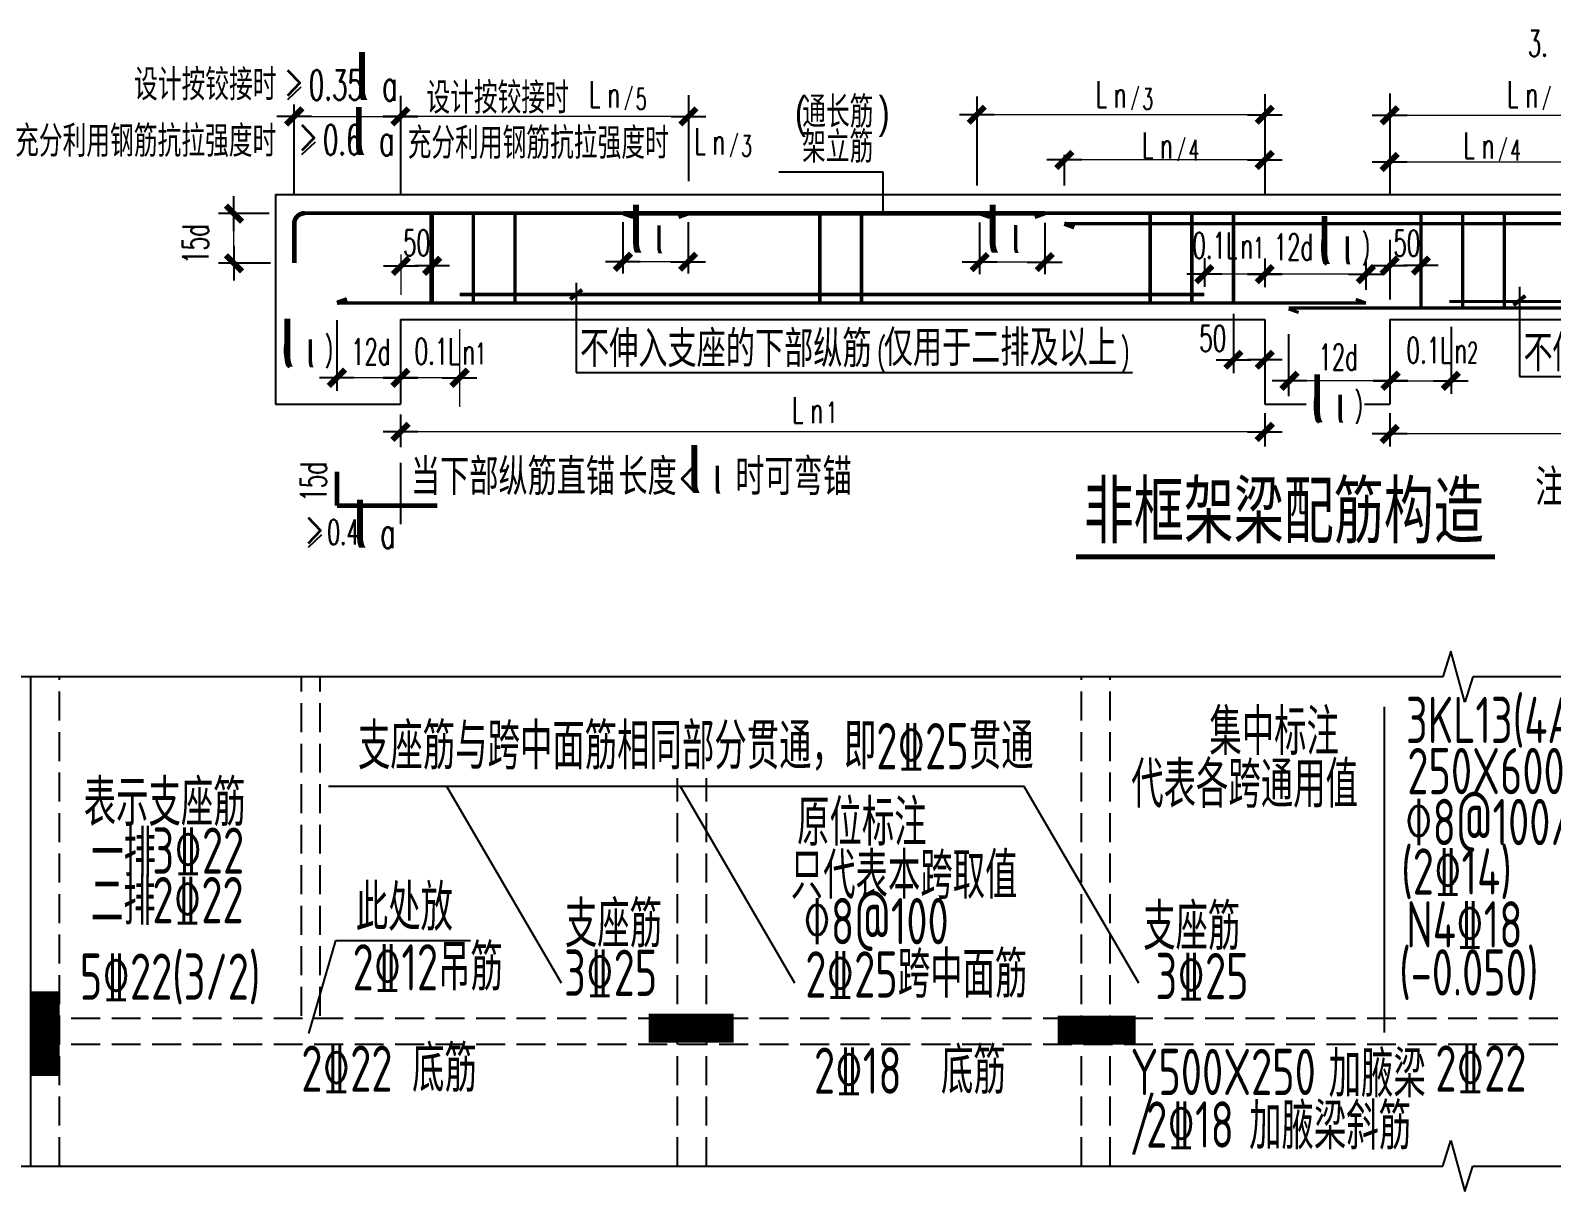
# Model space of a CAD drawing. Extents: x 250899 to 650964, y 268083 to 317384.
# Drawn here: x 402385 to 415533, y 296621 to 306654 of the extents above; entities that cross this region are included whole.
import ezdxf

# ---------------------------------------------------------------- set-up
doc = ezdxf.new("R2010")
doc.units = 0
doc.header["$LTSCALE"] = 1000
doc.header["$MEASUREMENT"] = 0
doc.linetypes.add('DASH', pattern=[0.35, 0.25, -0.1])
for name, color, linetype in [('BAR-TEXT', 7, 'Continuous'), ('OTHER', 7, 'Continuous'), ('PUB_DIM', 3, 'Continuous'), ('TEXT', 7, 'Continuous'), ('文字', 7, 'Continuous'), ('标注', 3, 'Continuous'), ('轮廓', 2, 'Continuous'), ('钢筋1', 1, 'Continuous')]:
    doc.layers.add(name, color=color, linetype=linetype)
doc.layers.add('Z-详图标注', color=3, linetype='Continuous', lineweight=18)
doc.styles.add('_HZTXT', font='gs_txt.shx', dxfattribs={"width": 0.8, "bigfont": 'gs_hztxt.shx'})
doc.styles.add('_SIMPLEX', font='SIMPLEX.shx', dxfattribs={"width": 0.711111})
doc.styles.add('_THZTXT', font='txt.shx', dxfattribs={"width": 0.8, "height": 400, "bigfont": 'hztxt.shx'})
doc.styles.add('_TXT', font='TXT', dxfattribs={"width": 1.028571})
doc.styles.add('DIM_FONT', font='SIMPLEX.shx', dxfattribs={"width": 0.8})
doc.styles.add('HZTXT', font='txt.shx', dxfattribs={"bigfont": 'hztxt.shx'})
doc.styles.add('TSSD_Rein', font='tssdeng.shx', dxfattribs={"width": 0.7, "bigfont": 'hztxt.shx'})
doc.dimstyles.new('AXIS', dxfattribs={"dimtxt": 300, "dimasz": 1, "dimexe": 250, "dimexo": 300, "dimgap": 150, "dimtad": 1, "dimdec": 0, "dimzin": 0, "dimdsep": 46, "dimtxsty": 'DIM_FONT', "dimblk": '_DIMX', "dimcen": 0.9, "dimse1": 1, "dimse2": 1, "dimclrt": 7, "dimadec": 0, "dimazin": 0, "dimtfac": 1, "dimtdec": 0, "dimtix": 1, "dimtmove": 2, "dimatfit": 3, "dimldrblk": '_DIMX', "dimfxl": 1, "dimtolj": 1, "dimtzin": 0, "dimarcsym": 0})
doc.dimstyles.new('DIMB', dxfattribs={"dimtxt": 300, "dimasz": 1, "dimexe": 250, "dimexo": 300, "dimgap": 150, "dimtad": 1, "dimdec": 0, "dimzin": 0, "dimdsep": 46, "dimtxsty": 'DIM_FONT', "dimblk": '_DIMX', "dimcen": 0, "dimse2": 1, "dimclrt": 7, "dimadec": 0, "dimazin": 0, "dimtfac": 1, "dimtdec": 0, "dimtix": 1, "dimtmove": 2, "dimatfit": 3, "dimldrblk": '_DIMX', "dimfxl": 1, "dimtolj": 1, "dimtzin": 0, "dimarcsym": 0})
doc.dimstyles.new('DIMN', dxfattribs={"dimtxt": 300, "dimasz": 1, "dimexe": 250, "dimexo": 300, "dimgap": 150, "dimtad": 1, "dimdec": 0, "dimzin": 0, "dimdsep": 46, "dimtxsty": 'DIM_FONT', "dimblk": '_DIMX', "dimcen": 0.9, "dimclrt": 7, "dimadec": 0, "dimazin": 0, "dimtfac": 1, "dimtdec": 0, "dimtix": 1, "dimtmove": 2, "dimatfit": 3, "dimldrblk": '_DIMX', "dimfxl": 1, "dimtolj": 1, "dimtzin": 0, "dimarcsym": 0})

# ---------------------------------------------------------------- blocks, each defined once
blk = doc.blocks.new('_DIMX')
blk.add_line((-150, 0), (150, 0))
at = {"const_width": 50}
blk.add_lwpolyline([(-70, -70), (70, 70)], dxfattribs=at)
blk = doc.blocks.new('*D14')
at = {"layer": 'Defpoints', "color": 0, "transparency": 16777216}
for p in [(12391, 2922), (11869, 2022), (12391, 2022)]:
    blk.add_point(p, dxfattribs=at)
at = {"layer": '标注', "color": 0, "lineweight": -2, "transparency": 16777216}
blk.add_line((11870, 2922), (12390, 2922), dxfattribs=at)
at = {"layer": '标注', "color": 0, "lineweight": -2, "transparency": 16777216, "rotation": 180}
blk.add_blockref('_DIMX', (11869, 2922), dxfattribs=at)
at = {"layer": '标注', "color": 0, "lineweight": -2, "transparency": 16777216}
blk.add_blockref('_DIMX', (12391, 2922), dxfattribs=at)
blk = doc.blocks.new('*D15')
at = {"layer": 'Defpoints', "color": 0, "transparency": 16777216}
for p in [(10260, 3843), (10260, 2943), (10782, 2943)]:
    blk.add_point(p, dxfattribs=at)
at = {"layer": '标注', "color": 0, "lineweight": -2, "transparency": 16777216}
blk.add_line((10781, 3843), (10261, 3843), dxfattribs=at)
at = {"layer": '标注', "color": 0, "lineweight": -2, "transparency": 16777216, "rotation": 180}
blk.add_blockref('_DIMX', (10260, 3843), dxfattribs=at)
at = {"layer": '标注', "color": 0, "lineweight": -2, "transparency": 16777216}
blk.add_blockref('_DIMX', (10782, 3843), dxfattribs=at)
blk = doc.blocks.new('*D16')
at = {"layer": 'Defpoints', "color": 0, "transparency": 16777216}
for p in [(3312, 3667), (3823, 3667), (3312, 2948)]:
    blk.add_point(p, dxfattribs=at)
at = {"layer": 'PUB_DIM', "color": 0, "lineweight": -2, "transparency": 16777216}
for p, q in [((3823, 3367), (3823, 2698)), ((3822, 2948), (3313, 2948))]:
    blk.add_line(p, q, dxfattribs=at)
at = {"layer": 'PUB_DIM', "color": 0, "lineweight": -2, "transparency": 16777216, "rotation": 180}
blk.add_blockref('_DIMX', (3312, 2948), dxfattribs=at)
at = {"layer": 'PUB_DIM', "color": 0, "lineweight": -2, "transparency": 16777216}
blk.add_blockref('_DIMX', (3823, 2948), dxfattribs=at)
blk = doc.blocks.new('*D39')
at = {"layer": 'Defpoints', "color": 0, "transparency": 16777216}
for p in [(10782, 3843), (10782, 2943), (11656, 2943)]:
    blk.add_point(p, dxfattribs=at)
at = {"layer": '标注', "color": 0, "lineweight": -2, "transparency": 16777216}
blk.add_line((11655, 3843), (10783, 3843), dxfattribs=at)
at = {"layer": '标注', "color": 0, "lineweight": -2, "transparency": 16777216, "rotation": 180}
blk.add_blockref('_DIMX', (10782, 3843), dxfattribs=at)
at = {"layer": '标注', "color": 0, "lineweight": -2, "transparency": 16777216}
blk.add_blockref('_DIMX', (11656, 3843), dxfattribs=at)
blk = doc.blocks.new('*D40')
at = {"layer": 'Defpoints', "color": 0, "transparency": 16777216}
for p in [(10996, 2922), (10996, 2022), (11870, 2022)]:
    blk.add_point(p, dxfattribs=at)
at = {"layer": '标注', "color": 0, "lineweight": -2, "transparency": 16777216}
blk.add_line((11869, 2922), (10997, 2922), dxfattribs=at)
at = {"layer": '标注', "color": 0, "lineweight": -2, "transparency": 16777216, "rotation": 180}
blk.add_blockref('_DIMX', (10996, 2922), dxfattribs=at)
at = {"layer": '标注', "color": 0, "lineweight": -2, "transparency": 16777216}
blk.add_blockref('_DIMX', (11870, 2922), dxfattribs=at)
blk = doc.blocks.new('*D42')
at = {"layer": 'Defpoints', "color": 0, "transparency": 16777216}
for p in [(9050, 4830), (9050, 3930), (10782, 3930)]:
    blk.add_point(p, dxfattribs=at)
at = {"layer": '标注', "color": 0, "lineweight": -2, "transparency": 16777216}
blk.add_line((10781, 4830), (9051, 4830), dxfattribs=at)
at = {"layer": '标注', "color": 0, "lineweight": -2, "transparency": 16777216, "rotation": 180}
blk.add_blockref('_DIMX', (9050, 4830), dxfattribs=at)
at = {"layer": '标注', "color": 0, "lineweight": -2, "transparency": 16777216}
blk.add_blockref('_DIMX', (10782, 4830), dxfattribs=at)
blk = doc.blocks.new('*D43')
at = {"layer": 'Defpoints', "color": 0, "transparency": 16777216}
for p in [(10512, 3104), (10512, 2204), (10782, 2204)]:
    blk.add_point(p, dxfattribs=at)
at = {"layer": '标注', "color": 0, "lineweight": -2, "transparency": 16777216}
for p, q in [((10511, 3104), (10510, 3104)), ((10782, 3104), (10512, 3104)), ((10783, 3104), (10784, 3104))]:
    blk.add_line(p, q, dxfattribs=at)
blk.add_blockref('_DIMX', (10512, 3104), dxfattribs=at)
at = {"layer": '标注', "color": 0, "lineweight": -2, "transparency": 16777216, "rotation": 180}
blk.add_blockref('_DIMX', (10782, 3104), dxfattribs=at)
blk = doc.blocks.new('*D44')
at = {"layer": 'Defpoints', "color": 0, "transparency": 16777216}
for p in [(8318, 3976), (8318, 3947), (8880, 3976)]:
    blk.add_point(p, dxfattribs=at)
at = {"layer": '标注', "color": 0, "lineweight": -2, "transparency": 16777216}
blk.add_line((8879, 3947), (8319, 3947), dxfattribs=at)
at = {"layer": '标注', "color": 0, "lineweight": -2, "transparency": 16777216, "rotation": 180}
blk.add_blockref('_DIMX', (8318, 3947), dxfattribs=at)
at = {"layer": '标注', "color": 0, "lineweight": -2, "transparency": 16777216}
blk.add_blockref('_DIMX', (8880, 3947), dxfattribs=at)
blk = doc.blocks.new('*D45')
at = {"layer": 'Defpoints', "color": 0, "transparency": 16777216}
for p in [(8293, 5220), (8293, 4320), (10782, 4320)]:
    blk.add_point(p, dxfattribs=at)
at = {"layer": '标注', "color": 0, "lineweight": -2, "transparency": 16777216}
blk.add_line((10781, 5220), (8294, 5220), dxfattribs=at)
at = {"layer": '标注', "color": 0, "lineweight": -2, "transparency": 16777216, "rotation": 180}
blk.add_blockref('_DIMX', (8293, 5220), dxfattribs=at)
at = {"layer": '标注', "color": 0, "lineweight": -2, "transparency": 16777216}
blk.add_blockref('_DIMX', (10782, 5220), dxfattribs=at)
blk = doc.blocks.new('*D50')
at = {"layer": 'Defpoints', "color": 0, "transparency": 16777216}
for p in [(11862, 4812), (11862, 3912), (13595, 3912)]:
    blk.add_point(p, dxfattribs=at)
at = {"layer": '标注', "color": 0, "lineweight": -2, "transparency": 16777216}
blk.add_line((13594, 4812), (11863, 4812), dxfattribs=at)
at = {"layer": '标注', "color": 0, "lineweight": -2, "transparency": 16777216, "rotation": 180}
blk.add_blockref('_DIMX', (11862, 4812), dxfattribs=at)
at = {"layer": '标注', "color": 0, "lineweight": -2, "transparency": 16777216}
blk.add_blockref('_DIMX', (13595, 4812), dxfattribs=at)
blk = doc.blocks.new('*D51')
at = {"layer": 'Defpoints', "color": 0, "transparency": 16777216}
for p in [(11862, 5215), (11862, 4315), (14325, 4315)]:
    blk.add_point(p, dxfattribs=at)
at = {"layer": '标注', "color": 0, "lineweight": -2, "transparency": 16777216}
blk.add_line((14324, 5215), (11863, 5215), dxfattribs=at)
at = {"layer": '标注', "color": 0, "lineweight": -2, "transparency": 16777216, "rotation": 180}
blk.add_blockref('_DIMX', (11862, 5215), dxfattribs=at)
at = {"layer": '标注', "color": 0, "lineweight": -2, "transparency": 16777216}
blk.add_blockref('_DIMX', (14325, 5215), dxfattribs=at)
blk = doc.blocks.new('*D52')
at = {"layer": 'Defpoints', "color": 0, "transparency": 16777216}
for p in [(11862, 3917), (11862, 3017), (12132, 3017)]:
    blk.add_point(p, dxfattribs=at)
at = {"layer": '标注', "color": 0, "lineweight": -2, "transparency": 16777216}
for p, q in [((11861, 3917), (11860, 3917)), ((12132, 3917), (11862, 3917)), ((12133, 3917), (12134, 3917))]:
    blk.add_line(p, q, dxfattribs=at)
blk.add_blockref('_DIMX', (11862, 3917), dxfattribs=at)
at = {"layer": '标注', "color": 0, "lineweight": -2, "transparency": 16777216, "rotation": 180}
blk.add_blockref('_DIMX', (12132, 3917), dxfattribs=at)
blk = doc.blocks.new('*D58')
at = {"layer": 'Defpoints', "color": 0, "transparency": 16777216}
for p in [(11862, 2767), (18252, 2767), (11862, 2463)]:
    blk.add_point(p, dxfattribs=at)
at = {"layer": '标注', "color": 0, "lineweight": -2, "transparency": 16777216}
blk.add_line((18251, 2463), (11863, 2463), dxfattribs=at)
for p, rotation in [((11862, 2463), 179.9999999999995), ((18252, 2463), 359.9999999999995)]:
    blk.add_blockref('_DIMX', p, dxfattribs=dict(at, rotation=rotation))
blk = doc.blocks.new('*D59')
at = {"layer": 'Defpoints', "color": 0, "transparency": 16777216}
for p in [(2394, 5247), (3312, 5247), (3312, 5206)]:
    blk.add_point(p, dxfattribs=at)
at = {"layer": '标注', "color": 0, "lineweight": -2, "transparency": 16777216}
blk.add_line((2395, 5206), (3311, 5206), dxfattribs=at)
at = {"layer": '标注', "color": 0, "lineweight": -2, "transparency": 16777216, "rotation": 180}
blk.add_blockref('_DIMX', (2394, 5206), dxfattribs=at)
at = {"layer": '标注', "color": 0, "lineweight": -2, "transparency": 16777216}
blk.add_blockref('_DIMX', (3312, 5206), dxfattribs=at)
blk = doc.blocks.new('*D60')
at = {"layer": 'Defpoints', "color": 0, "transparency": 16777216}
for p in [(1873, 4366), (1884, 4366), (1884, 3937)]:
    blk.add_point(p, dxfattribs=at)
at = {"layer": '标注', "color": 0, "lineweight": -2, "transparency": 16777216}
blk.add_line((1873, 3938), (1873, 4365), dxfattribs=at)
for p, rotation in [((1873, 4366), 90), ((1873, 3937), 270)]:
    blk.add_blockref('_DIMX', p, dxfattribs=dict(at, rotation=rotation))
blk = doc.blocks.new('*D61')
at = {"layer": 'Defpoints', "color": 0, "transparency": 16777216}
for p in [(5235, 3950), (5235, 3940), (5798, 3940)]:
    blk.add_point(p, dxfattribs=at)
at = {"layer": '标注', "color": 0, "lineweight": -2, "transparency": 16777216}
blk.add_line((5797, 3950), (5236, 3950), dxfattribs=at)
at = {"layer": '标注', "color": 0, "lineweight": -2, "transparency": 16777216, "rotation": 180}
blk.add_blockref('_DIMX', (5235, 3950), dxfattribs=at)
at = {"layer": '标注', "color": 0, "lineweight": -2, "transparency": 16777216}
blk.add_blockref('_DIMX', (5798, 3950), dxfattribs=at)
blk = doc.blocks.new('*D62')
at = {"layer": 'Defpoints', "color": 0, "transparency": 16777216}
for p in [(3312, 5206), (3312, 4306), (5801, 4306)]:
    blk.add_point(p, dxfattribs=at)
at = {"layer": '标注', "color": 0, "lineweight": -2, "transparency": 16777216}
blk.add_line((5800, 5206), (3313, 5206), dxfattribs=at)
at = {"layer": '标注', "color": 0, "lineweight": -2, "transparency": 16777216, "rotation": 180}
blk.add_blockref('_DIMX', (3312, 5206), dxfattribs=at)
at = {"layer": '标注', "color": 0, "lineweight": -2, "transparency": 16777216}
blk.add_blockref('_DIMX', (5801, 5206), dxfattribs=at)
blk = doc.blocks.new('*D63')
at = {"layer": 'Defpoints', "color": 0, "transparency": 16777216}
for p in [(3316, 4314), (3586, 4314), (3316, 3915)]:
    blk.add_point(p, dxfattribs=at)
at = {"layer": '标注', "color": 0, "lineweight": -2, "transparency": 16777216}
for p, q in [((3316, 4014), (3316, 3665)), ((3586, 4014), (3586, 3665)), ((3315, 3915), (3314, 3915)), ((3586, 3915), (3316, 3915)), ((3587, 3915), (3588, 3915))]:
    blk.add_line(p, q, dxfattribs=at)
blk.add_blockref('_DIMX', (3316, 3915), dxfattribs=at)
at = {"layer": '标注', "color": 0, "lineweight": -2, "transparency": 16777216, "rotation": 180}
blk.add_blockref('_DIMX', (3586, 3915), dxfattribs=at)
blk = doc.blocks.new('*D64')
at = {"layer": 'Defpoints', "color": 0, "transparency": 16777216}
for p in [(2763, 2948), (2763, 2048), (3312, 2048)]:
    blk.add_point(p, dxfattribs=at)
at = {"layer": '标注', "color": 0, "lineweight": -2, "transparency": 16777216}
blk.add_line((3311, 2948), (2764, 2948), dxfattribs=at)
at = {"layer": '标注', "color": 0, "lineweight": -2, "transparency": 16777216, "rotation": 180}
blk.add_blockref('_DIMX', (2763, 2948), dxfattribs=at)
at = {"layer": '标注', "color": 0, "lineweight": -2, "transparency": 16777216}
blk.add_blockref('_DIMX', (3312, 2948), dxfattribs=at)
blk = doc.blocks.new('*D70')
at = {"layer": 'Defpoints', "color": 0, "transparency": 16777216}
for p in [(3312, 2480), (3312, 1580), (10782, 1580)]:
    blk.add_point(p, dxfattribs=at)
at = {"layer": '标注', "color": 0, "lineweight": -2, "transparency": 16777216}
blk.add_line((10781, 2480), (3313, 2480), dxfattribs=at)
for p, rotation in [((3312, 2480), 179.9999999999996), ((10782, 2480), 359.9999999999996)]:
    blk.add_blockref('_DIMX', p, dxfattribs=dict(at, rotation=rotation))
blk = doc.blocks.new('A$C14DB33D0')
at = {"layer": '文字'}
for p, q in [((2338.3, 5351.3), (2454.4, 5461.1)), ((2460.2, 4877.7), (2576.2, 4987.5)), ((2516.4, 1484.1), (2632.4, 1594))]:
    blk.add_line(p, q, dxfattribs=at)
for points, const_width in [([(3823.1, 3667.2), (10260.1, 3667.2)], 30), ([(12378.7, 3606.8), (17728.3, 3606.8)], 27), ([(9151.9, 1400.5), (12772.9, 1400.5)], 45)]:
    blk.add_lwpolyline(points, dxfattribs=dict(at, const_width=const_width))
at = {"layer": '标注'}
for p, q in [((10782.1, 5398.5), (10782.1, 4531.7)), ((11862.1, 5402.7), (11862.1, 4531.7)), ((2394.2, 4531.7), (2394.2, 5308.9)), ((3312.1, 5384), (3312.1, 4531.7)), ((5801.5, 5388.3), (5801.5, 4646.6)), ((8292.7, 5378.8), (8292.7, 4610.2)), ((9049.6, 4874.3), (9049.6, 4610.2)), ((6580.8, 4726.7), (7480.8, 4726.7)), ((7480.8, 4726.7), (7480.8, 4369.7)), ((2177.3, 4366), (1738.9, 4366)), ((5235.2, 4293.6), (5235.2, 3847.6)), ((5797.6, 4291.4), (5797.6, 3847.6)), ((8317.7, 4290.2), (8317.7, 3844.2)), ((8880, 4288), (8880, 3844.2)), ((11862.1, 4139.8), (11862.1, 3625.3)), ((10260.1, 3980.2), (10260.1, 3732.2)), ((10782.1, 3979), (10782.1, 3730.9)), ((11656.4, 3948.5), (11656.4, 3708.5)), ((2190, 3937.1), (1738.9, 3937.1)), ((4830.1, 3768.4), (4830.1, 2994.8)), ((12985.2, 3732.8), (12985.2, 2959.2)), ((2763.1, 3445.3), (2763.1, 2833.8)), ((10512.1, 3501.1), (10512.1, 2986.6)), ((10988.2, 3323.6), (10988.2, 2790.3)), ((12392.3, 3386.9), (12392.3, 2809.3)), ((4830.1, 2994.8), (9638.4, 2994.8)), ((12985.2, 2959.2), (17748.7, 2959.2)), ((3312.1, 2629.8), (3312.1, 2347.3)), ((10782.1, 2641.2), (10782.1, 2352.7)), ((11862.1, 2641.2), (11862.1, 2352.7)), ((3312.1, 2214), (3312.1, 1684.2))]:
    blk.add_line(p, q, dxfattribs=at)
at = {"layer": '标注', "const_width": 33.8}
for points in [[(4881.2, 3708.6), (4779, 3625.8)], [(13034.5, 3657.4), (12932.3, 3574.6)]]:
    blk.add_lwpolyline(points, dxfattribs=at)
at = {"layer": '轮廓'}
for p, q in [((2232.1, 4531.7), (2232.1, 2719.3)), ((2232.1, 4531.7), (11862.1, 4531.7)), ((11862.1, 4531.7), (19332.1, 4531.7)), ((3312.1, 3451.7), (3312.1, 2719.3)), ((3312.1, 3451.7), (10782.1, 3451.7)), ((10782.1, 3451.7), (10782.1, 2719.3)), ((11862.1, 3451.7), (11862.1, 2719.3)), ((11862.1, 3451.7), (18252.1, 3451.7)), ((2232.1, 2719.3), (3312.1, 2719.3)), ((10782.1, 2719.3), (11139.9, 2719.3)), ((11644.1, 2719.3), (11862.1, 2719.3))]:
    blk.add_line(p, q, dxfattribs=at)
at = {"layer": '钢筋1', "const_width": 40}
blk.add_lwpolyline([(2484.1, 4369.7, 0.4142136), (2394.1, 4279.7, 0.4142136)], format="xyb", dxfattribs=at)
at = {"layer": '钢筋1'}
for points, const_width in [([(2484.1, 4369.7), (5798.8, 4369.7)], 30), ([(3582.1, 4369.7), (3582.1, 3594.6)], 40), ([(3942.1, 4369.7), (3942.1, 3594.6)], 30), ([(4302.1, 4369.7), (4302.1, 3594.6)], 30), ([(5238.2, 4369.7), (5325.2, 4338.7)], 40), ([(5238.2, 4369.7), (8880.5, 4369.7)], 40), ([(5801.5, 4369.7), (5714.5, 4338.7)], 40), ([(6936.6, 4369.7), (6936.6, 3594.6)], 30), ([(7296.6, 4369.7), (7296.6, 3594.6)], 30), ([(8320.1, 4369.7), (8407.1, 4338.7)], 40), ([(8323.8, 4369.7), (14349.3, 4369.7)], 30), ([(8880.5, 4369.7), (8793.5, 4338.7)], 40), ([(9792.1, 4369.7), (9792.1, 3594.6)], 30), ([(10152.1, 4369.7), (10152.1, 3594.6)], 30), ([(10512.1, 4369.7), (10512.1, 3594.6)], 30), ([(12132.1, 4369.7), (12132.1, 3550.7)], 30), ([(12492.1, 4369.7), (12492.1, 3550.7)], 30), ([(12852.1, 4369.7), (12852.1, 3550.7)], 30), ([(2394.1, 4279.7), (2394.1, 3938.3)], 40), ([(9049.6, 4279.7), (9136.6, 4248.7)], 40), ([(9049.6, 4279.7), (13594.6, 4279.7)], 30), ([(2763.1, 3594.6), (2850.1, 3625.5)], 40), ([(2763.1, 3594.6), (11656.4, 3594.6)], 30), ([(10988.2, 3550.7), (19127.4, 3550.7)], 27), ([(10988.2, 3543), (11075.2, 3512.1)], 27), ([(11569.4, 3625.5), (11656.4, 3594.6)], 27), ([(2763.1, 2137.4), (2763.1, 1843.8)], 40), ([(2763.1, 1843.8), (3630.6, 1843.8)], 40)]:
    blk.add_lwpolyline(points, dxfattribs=dict(at, const_width=const_width))
at = {"layer": 'TEXT'}
for s, height, style, width, p in [('0.6', 259.2, '_SIMPLEX', 0.6, (2642.1, 4873.5)), ('0.1L', 225, '_SIMPLEX', 0.6, (10157.9, 3978.4)), ('12d', 225, '_SIMPLEX', 0.6, (10860.4, 3965.4)), ('0.1L', 225, '_SIMPLEX', 0.6, (3434.3, 3063.9)), ('0.1L', 225, '_SIMPLEX', 0.6, (12008.2, 3073.5)), ('12d', 225, '_SIMPLEX', 0.6, (2885.6, 3059.5)), ('12d', 225, '_SIMPLEX', 0.6, (11246.3, 3014.2)), ('2', 180, '_SIMPLEX', 0.6, (12532, 3076.2)), ('长度', 315, '_THZTXT', 0.8, (5195.6, 1934.2)), ('时可弯锚', 315, '_THZTXT', 0.8, (6205.7, 1934.2)), ('<', 259.2, '_SIMPLEX', 0.6, (5718.6, 1963.7)), ('非框架梁配筋构造', 540, '_THZTXT', 0.8, (9218.8, 1516.7))]:
    blk.add_text(s, height=height, rotation=360, dxfattribs=dict(at, style=style, width=width)).set_placement(p)
at = {"layer": '文字'}
for s, height, rotation, style, width, p in [('3.', 225, 360, '_SIMPLEX', 0.6, (13055.8, 5723.9)), ('ι', 540, 360, '_HZTXT', 0.8, (2915.1, 5347.8)), ('设计按铰接时', 270, 360, '_HZTXT', 0.8, (1009.4, 5344.8)), ('>', 259.2, 360, '_SIMPLEX', 0.6, (2309.5, 5384.4)), ('0.35', 259.2, 360, '_SIMPLEX', 0.6, (2520.2, 5347.1)), ('设计按铰接时', 270, 360, '_HZTXT', 0.8, (3536.1, 5230.1)), (' a', 270, 360, '_SIMPLEX', 0.6, (3042, 5341.5)), ('L', 225, 360, '_SIMPLEX', 0.6, (4943.1, 5284.4)), ('n', 225, 360, '_SIMPLEX', 0.6, (5100.2, 5284.2)), ('/', 135, 360, '_SIMPLEX', 0.6, (5244.7, 5306.2)), ('5', 180, 360, '_SIMPLEX', 0.6, (5346.4, 5266.7)), ('(', 270, 360, '_HZTXT', 0.8, (6720.4, 5109.2)), ('通长筋', 270, 360, '_HZTXT', 0.8, (6784.5, 5109.2)), (')', 270, 360, '_HZTXT', 0.8, (7444.9, 5109.2)), ('L', 225, 360, '_SIMPLEX', 0.6, (9321.1, 5284.4)), ('n', 225, 360, '_SIMPLEX', 0.6, (9478.2, 5284.2)), ('/', 135, 360, '_SIMPLEX', 0.6, (9622.7, 5306.2)), ('3', 180, 360, '_SIMPLEX', 0.6, (9724.4, 5266.7)), ('L', 225, 360, '_SIMPLEX', 0.6, (12877.4, 5284.4)), ('n', 225, 360, '_SIMPLEX', 0.6, (13034.4, 5284.2)), ('/', 135, 360, '_SIMPLEX', 0.6, (13178.9, 5306.2)), ('ι', 540, 360, '_HZTXT', 0.8, (2888.2, 4873.4)), ('充分利用钢筋抗拉强度时', 270, 360, '_HZTXT', 0.8, (-18.7, 4856.6)), ('>', 259.2, 360, '_SIMPLEX', 0.6, (2431.3, 4910.8)), ('充分利用钢筋抗拉强度时', 270, 360, '_HZTXT', 0.8, (3374.1, 4839.5)), (' a', 270, 360, '_SIMPLEX', 0.6, (3015.1, 4867.1)), ('L', 225, 360, '_SIMPLEX', 0.6, (5852.9, 4878.4)), ('n', 225, 360, '_SIMPLEX', 0.6, (6009.9, 4878.2)), ('/', 135, 360, '_SIMPLEX', 0.6, (6154.4, 4900.2)), ('3', 180, 360, '_SIMPLEX', 0.6, (6256.1, 4860.7)), ('架立筋', 270, 360, '_HZTXT', 0.8, (6783.3, 4806.2)), ('L', 225, 360, '_SIMPLEX', 0.6, (9721.5, 4842.3)), ('/', 135, 360, '_SIMPLEX', 0.6, (10023.1, 4864)), ('4', 180, 360, '_SIMPLEX', 0.6, (10124.7, 4824.6)), ('L', 225, 360, '_SIMPLEX', 0.6, (12500.5, 4842.3)), ('/', 135, 360, '_SIMPLEX', 0.6, (12802, 4864)), ('4', 180, 360, '_SIMPLEX', 0.6, (12903.7, 4824.6)), ('n', 225, 360, '_SIMPLEX', 0.6, (9878.5, 4842)), ('n', 225, 360, '_SIMPLEX', 0.6, (12657.5, 4842)), ('ι', 540, 360, '_HZTXT', 0.8, (5283.9, 4027.8)), ('ι', 540, 360, '_HZTXT', 0.8, (8366.4, 4029.5)), ('ι', 540, 360, '_HZTXT', 0.8, (11234.3, 3931.2)), ('15d', 225, 90, '_SIMPLEX', 0.6, (1654.1, 3933.1)), ('50', 225, 360, '_SIMPLEX', 0.6, (3335.9, 4001)), ('ι', 315, 360, '_HZTXT', 0.8, (5509.3, 4023.6)), ('ι', 315, 360, '_HZTXT', 0.8, (8591.7, 4025.3)), ('(', 198, 360, '_SIMPLEX', 0.6, (11254, 3988.2)), (')', 198, 360, '_SIMPLEX', 0.6, (11620.5, 3985)), ('50', 225, 360, '_SIMPLEX', 0.6, (11894.4, 3997.2)), ('n', 225, 360, '_SIMPLEX', 0.6, (10571.4, 3978.1)), ('1', 180, 360, '_SIMPLEX', 0.6, (10681.8, 3981)), ('ι', 315, 360, '_HZTXT', 0.8, (11459.6, 3927)), ('ι', 540, 360, '_HZTXT', 0.8, (2270.9, 3043.5)), ('(', 198, 360, '_SIMPLEX', 0.6, (2290.6, 3100.5)), (')', 198, 360, '_SIMPLEX', 0.6, (2657.2, 3097.3)), ('不伸入支座的下部纵筋', 315, 360, '_THZTXT', 0.8, (4863.8, 3039.5)), ('(', 252, 360, '_TXT', 0.6, (7416.2, 3048.6)), ('仅用于二排及以上', 315, 360, '_THZTXT', 0.8, (7489, 3048.6)), (')', 252, 360, '_TXT', 0.6, (9527.4, 3048.6)), ('50', 225, 360, '_SIMPLEX', 0.6, (10216.5, 3175.9)), ('不伸入支座的下部纵筋', 315, 360, '_THZTXT', 0.8, (13018.9, 3003.9)), ('ι', 315, 360, '_HZTXT', 0.8, (2496.3, 3039.3)), ('n', 225, 360, '_SIMPLEX', 0.6, (3847.7, 3063.6)), ('1', 180, 360, '_SIMPLEX', 0.6, (3958.2, 3066.5)), ('n', 225, 360, '_SIMPLEX', 0.6, (12421.6, 3073.3)), ('ι', 540, 360, '_HZTXT', 0.8, (11171.2, 2563.3)), ('L', 225, 360, '_SIMPLEX', 0.6, (6697.6, 2555.2)), ('(', 198, 360, '_SIMPLEX', 0.6, (11190.9, 2620.3)), ('ι', 315, 360, '_HZTXT', 0.8, (11396.5, 2559.1)), (')', 198, 360, '_SIMPLEX', 0.6, (11557.4, 2617.1)), ('n', 225, 360, '_SIMPLEX', 0.6, (6854.7, 2555)), ('1', 180, 360, '_SIMPLEX', 0.6, (6992.3, 2557.9)), ('当下部纵筋直锚', 315, 360, '_THZTXT', 0.8, (3402.9, 1934.2)), ('当下部纵筋直锚', 315, 360, '_THZTXT', 0.8, (3402.9, 1934.2)), ('ι', 540, 360, '_HZTXT', 0.8, (5787.3, 1951.2)), ('15d', 225, 90, '_SIMPLEX', 0.6, (2671.6, 1879)), ('ι', 315, 360, '_HZTXT', 0.8, (6012.7, 1947)), ('注：', 315, 360, '_THZTXT', 0.8, (13120.1, 1842.9)), ('ι', 540, 360, '_HZTXT', 0.8, (2898.5, 1480.8)), ('>', 259.2, 360, '_SIMPLEX', 0.6, (2487.5, 1517.2)), ('0.4', 216, 360, '_SIMPLEX', 0.6, (2678.2, 1506.2)), (' a', 270, 360, '_SIMPLEX', 0.6, (3025.4, 1474.5))]:
    blk.add_text(s, height=height, rotation=rotation, dxfattribs=dict(at, style=style, width=width)).set_placement(p)
at = {"layer": 'PUB_DIM'}
dim = blk.add_linear_dim(base=(3312.1, 2947.5), p1=(3823.1, 3667.2), p2=(3312.1, 3667.2), angle=180, text=' ', dimstyle='DIMB', dxfattribs=at)
dim.commit()
dim.dimension.update_dxf_attribs({"geometry": '*D16', "text_midpoint": (4211.3, 3079.7), "dimtype": 129})
at = {"layer": '标注'}
for p1, p2, distance, picture, middle in [((2394.2, 5247.2), (3312.1, 5247.2), -41.2, '*D59', (2853.1, 5206)), ((5801.5, 4306), (3312.1, 4306), -900, '*D62', (4556.8, 5206)), ((10782.1, 4320.1), (8292.7, 4320.1), -900, '*D45', (9537.4, 5220.1)), ((14325, 4314.7), (11862.1, 4314.7), -900, '*D51', (13093.5, 5214.7)), ((10782.1, 3930.5), (9049.6, 3930.5), -900, '*D42', (9915.9, 4830.5)), ((13594.6, 3912.5), (11862.1, 3912.5), -900, '*D50', (12728.3, 4812.5)), ((1884.2, 3937.1), (1884.2, 4366), 11.1, '*D60', (1873.1, 4151.6)), ((5797.6, 3940.5), (5235.2, 3940.5), -9.7, '*D61', (5516.4, 3950.2)), ((8880, 3975.6), (8317.7, 3975.6), 28.8, '*D44', (8598.8, 3946.8)), ((10782.1, 2943.2), (10260.1, 2943.2), -900, '*D15', (10521.1, 3843.2)), ((11656.4, 2943.2), (10782.1, 2943.2), -900, '*D39', (11219.2, 3843.2)), ((3312.1, 2047.5), (2763.1, 2047.5), -900, '*D64', (3037.6, 2947.5)), ((11870.3, 2021.6), (10996, 2021.6), -900, '*D40', (11433.2, 2921.6)), ((11869.3, 2021.6), (12391.3, 2021.6), 900, '*D14', (12130.3, 2921.6)), ((18252.1, 2767.2), (11862.1, 2767.2), 304.5, '*D58', (15057.1, 2462.7)), ((10782.1, 1579.7), (3312.1, 1579.7), -900, '*D70', (7047.1, 2479.7))]:
    dim = blk.add_aligned_dim(p1=p1, p2=p2, distance=distance, text=' ', dimstyle='AXIS', dxfattribs=at)
    dim.commit()
    dim.dimension.update_dxf_attribs({"geometry": picture, "text_midpoint": middle})
for base, p1, p2, dimstyle, picture, middle in [((3316.2, 3914.6), (3586.2, 4313.7), (3316.2, 4313.7), 'DIMN', '*D63', (2796.3, 4184.6)), ((11862.1, 3917.2), (12132.1, 3017.2), (11862.1, 3017.2), 'AXIS', '*D52', (11342.2, 4187.2)), ((10512.1, 3104.4), (10782.1, 2204.4), (10512.1, 2204.4), 'AXIS', '*D43', (10647.1, 2845.2))]:
    dim = blk.add_linear_dim(base=base, p1=p1, p2=p2, angle=180, text=' ', dimstyle=dimstyle, dxfattribs=at)
    dim.commit()
    dim.dimension.update_dxf_attribs({"geometry": picture, "text_midpoint": middle, "dimtype": 129})

msp = doc.modelspace()

# ---------------------------------------------------------------- linework, layer by layer
msp.add_line((402387.9, 296841.3), (402387.9, 301069))
at = {"linetype": 'DASH'}
for p, q in [((402637.9, 296841.3), (402637.9, 301069)), ((404727.8, 298140.9), (404727.8, 301069)), ((404889.4, 298140.9), (404889.4, 301069)), ((411469, 296841.3), (411469, 301069)), ((411719, 296841.3), (411719, 301069)), ((407979.2, 296841.3), (407979.2, 300194.4)), ((408229.2, 296841.3), (408229.2, 300194.4))]:
    msp.add_line(p, q, dxfattribs=at)
at = {"color": 3}
for p, q in [((410973.9, 300121.2), (404963.1, 300121.2)), ((406975.5, 298422), (405985.2, 300121.2)), ((408993.4, 298422), (408003.1, 300121.2)), ((411964.2, 298422), (410973.9, 300121.2))]:
    msp.add_line(p, q, dxfattribs=at)
at = {"color": 7, "linetype": 'DASH'}
for p, q in [((402387.9, 298118.2), (426917, 298118.2)), ((402387.9, 297894), (426917, 297894))]:
    msp.add_line(p, q, dxfattribs=at)
at = {"color": 255}
msp.add_lwpolyline([(414088.1, 297996.6), (414088.1, 300809.2)], dxfattribs=at)
at = {"const_width": 250}
for points in [[(402512.2, 297618.6), (402512.2, 298351.9)], [(408463.4, 298032.6), (407729.5, 298032.6)], [(411937.1, 298016.7), (411264.5, 298016.7)]]:
    msp.add_lwpolyline(points, dxfattribs=at)
at = {"layer": 'BAR-TEXT'}
for p, q in [((404792.7, 297988.1), (405025.6, 298790.9)), ((405025.6, 298790.9), (406190, 298790.9))]:
    msp.add_line(p, q, dxfattribs=at)
at = {"layer": 'OTHER'}
for p, q in [((414661.9, 301289), (414591.9, 301069)), ((414781.9, 300849), (414661.9, 301289)), ((414591.9, 301069), (402070.4, 301069)), ((414851.9, 301069), (414781.9, 300849)), ((427372.9, 301069), (414851.9, 301069)), ((414591.9, 296841.3), (414661.9, 297061.3)), ((414661.9, 297061.3), (414781.9, 296621.3)), ((402070.4, 296841.3), (414591.9, 296841.3)), ((414781.9, 296621.3), (414851.9, 296841.3)), ((414851.9, 296841.3), (427372.9, 296841.3))]:
    msp.add_line(p, q, dxfattribs=at)

# ---------------------------------------------------------------- block references
at = {"layer": 'Z-详图标注'}
msp.add_blockref('A$C14DB33D0', (402271.8, 300704.6), dxfattribs=at)

# ---------------------------------------------------------------- texts
for s, height, style, width, p in [('集中标注', 400, 'TSSD_Rein', 0.7, (412575.2, 300391.5)), ('3KL13(4A)', 400, 'TSSD_Rein', 0.7, (414274.5, 300496.2)), ('支座筋与跨中面筋相同部分贯通，即2\x8425贯通', 400, 'TSSD_Rein', 0.7, (405216.5, 300269.5)), ('250X600', 400, 'TSSD_Rein', 0.7, (414286.1, 300054.3)), ('代表各跨通用值', 400, 'TSSD_Rein', 0.7, (411899.6, 299938.3)), ('表示支座筋', 400, 'TSSD_Rein', 0.7, (402846, 299780.4)), ('原位标注', 400, 'TSSD_Rein', 0.7, (409011.7, 299608.3)), ('\x828@100/200(2)', 400, 'TSSD_Rein', 0.7, (414264.6, 299613.9)), ('一排', 400, 'TSSD_Rein', 0.7, (402910.7, 299343.4)), ('3\x8422', 400, 'TSSD_Rein', 0.7, (403440.1, 299367)), ('只代表本跨取值', 400, 'TSSD_Rein', 0.7, (408957, 299151.1)), ('(2\x8414)', 400, 'TSSD_Rein', 0.7, (414233.5, 299187)), ('二排', 400, 'TSSD_Rein', 0.7, (402908.2, 298925.8)), ('2\x8422', 400, 'TSSD_Rein', 0.7, (403440.1, 298939.7)), ('此处放', 400, 'TSSD_Rein', 0.7, (405197.3, 298874.3)), ('支座筋', 400, 'TSSD_Rein', 0.7, (407004.6, 298731.6)), ('\x828@100', 400, 'TSSD_Rein', 0.7, (409064, 298757.6)), ('支座筋', 400, 'TSSD_Rein', 0.7, (412003, 298709.1)), ('N4\x8418', 400, 'TSSD_Rein', 0.7, (414276.4, 298729.3)), ('5\x8422(3/2)', 400, 'TSSD_Rein', 0.7, (402811.6, 298278.4)), ('2\x8412吊筋', 400, 'TSSD_Rein', 0.7, (405170, 298358.6)), ('2\x8425跨中面筋', 400, 'TSSD_Rein', 0.7, (409082.8, 298297.5)), ('(-0.050)', 400, 'TSSD_Rein', 0.7, (414216, 298314.9)), ('3\x8425', 400, 'TSSD_Rein', 0.7, (406998.3, 298312.1)), ('3\x8425', 400, 'TSSD_Rein', 0.7, (412109.8, 298283.2)), ('2\x8422 底筋', 400, 'TSSD_Rein', 0.7, (404727, 297483)), ('2\x8418  底筋', 400, 'TSSD_Rein', 0.7, (409157.9, 297466)), ('Y500X250', 400, 'TSSD_Rein', 0.7, (411894, 297454.9)), ('加腋梁', 400, 'TSSD_Rein', 0.7, (413605.9, 297436.4)), ('2\x8422', 400, 'TSSD_Rein', 0.7, (414528.6, 297484.2)), ('/', 350, 'HZTXT', 0.6, (411901.3, 297057.7)), ('加腋梁斜筋', 400, 'TSSD_Rein', 0.7, (412919.1, 296985)), ('2\x8418', 400, 'TSSD_Rein', 0.7, (412029.4, 297000.4))]:
    msp.add_text(s, height=height, rotation=360, dxfattribs=dict(style=style, width=width)).set_placement(p)

doc.saveas('drawing.dxf')
